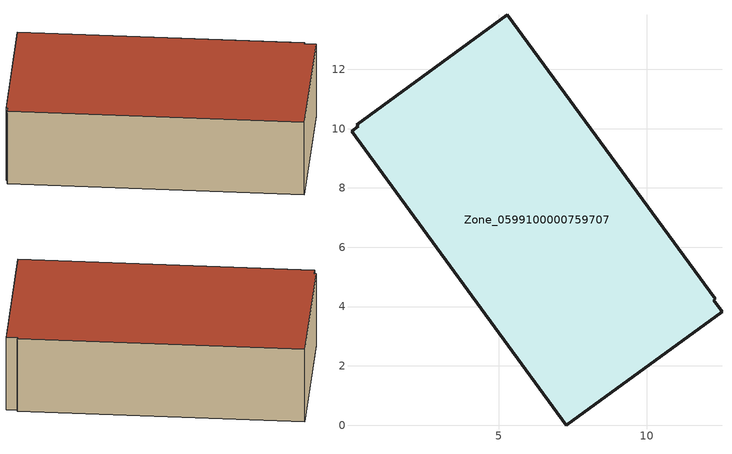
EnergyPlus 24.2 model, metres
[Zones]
Zone_0599100000759707
 floor ground (C_G): 0.26,10.08 0.22,10.13 5.29,13.84 12.31,4.26 12.25,4.21 12.54,3.83 7.29,0 0.04,9.92 z0
 wall outside (C_F): 7.29,0 12.54,3.83 12.25,4.21 12.31,4.26 5.29,13.84 0.22,10.13 0.26,10.08 0.04,9.92 7.29,0 z0:3.44
 roof outside (C_R): 0.26,10.08 0.04,9.92 7.29,0 12.54,3.83 12.25,4.21 12.31,4.26 5.29,13.84 0.22,10.13 z3.44
[BUILDING]
Pand.0599100000759707: North Axis=0; Terrain=City; Loads Convergence Tolerance Value=0.04; Temperature Convergence Tolerance Value=0.4; Solar Distribution=FullExterior; Maximum Number of Warmup Days=25; Minimum Number of Warmup Days=1
[Site:Location]
Rotterdam.The.Hague.AP_ZH_NLD Design_Conditions: Latitude=51.96; Longitude=4.45; Time Zone=1; Elevation=-4.5
[SITE:GROUNDTEMPERATURE:BUILDINGSURFACE]
18, 18, 18, 18, 18, 18, 18, 18, 18, 18, 18, 18
[MATERIAL] Thermal Absorptance=0.9; Solar Absorptance=0.7; Visible Absorptance=0.7
Name | Roughness | Thickness | Conductivity | Density | Specific Heat
G.D.1965 | MediumSmooth | 0.15 | 1 | 540 | 1210
F.D.1965 | Rough | 0.3 | 0.857143 | 1920 | 840
R.D.1965 | MediumRough | 0.2 | 0.08 | 1500 | 1000
[CONSTRUCTION]
C_G: G.D.1965
C_F: F.D.1965
C_R: R.D.1965
[ZONE]
Zone_0599100000759707: Type=1; Multiplier=1; Ceiling Height=Autocalculate; Volume=Autocalculate; Floor Area=autocalculate; Part of Total Floor Area=Yes
[ZONEINFILTRATION:DESIGNFLOWRATE]
Infil_Zone_0599100000759707: Zone or ZoneList or Space or SpaceList=Zone_0599100000759707; Schedule=AlwaysOn; Design Flow Rate Calculation Method=Flow/Area; Flow Rate per Floor Area=0.0042; Constant Term Coefficient=1; Temperature Term Coefficient=0; Velocity Term Coefficient=0; Velocity Squared Term Coefficient=0
[HVACTEMPLATE:ZONE:IDEALLOADSAIRSYSTEM]
Zone_0599100000759707: Maximum Heating Supply Air Temperature=50; Minimum Cooling Supply Air Temperature=13; Maximum Heating Supply Air Humidity Ratio=0.0156; Minimum Cooling Supply Air Humidity Ratio=0.0077; Heating Limit=NoLimit; Cooling Limit=NoLimit; Dehumidification Control Type=ConstantSensibleHeatRatio; Cooling Sensible Heat Ratio=0.7; Dehumidification Setpoint=60; Humidification Control Type=None; Humidification Setpoint=30; Outdoor Air Method=None; Outdoor Air Flow Rate per Person=0.00944; Outdoor Air Flow Rate per Zone Floor Area=0; Outdoor Air Flow Rate per Zone=0; Demand Controlled Ventilation Type=None; Outdoor Air Economizer Type=NoEconomizer; Heat Recovery Type=None; Sensible Heat Recovery Effectiveness=0.7; Latent Heat Recovery Effectiveness=0.65
[ZONECONTROL:THERMOSTAT]
ThermostatControl_Zone_0599100000759707: Zone or ZoneList=Zone_0599100000759707; Control Type Schedule=DualSetpointControlType; Control 1=Thermostat_Zone_0599100000759707; Temperature Difference Between Cutout And Setpoint=0
[THERMOSTATSETPOINT:DUALSETPOINT]
Thermostat_Zone_0599100000759707: Heating Setpoint Temperature Schedule=HeatingSetpoint_Zone_0599100000759707; Cooling Setpoint Temperature Schedule=CoolingSetpoint_Zone_0599100000759707
[SCHEDULE:COMPACT]
HeatingSetpoint_Zone_0599100000759707: Through: 12/31, For: AllDays, Until: 24:00, 21
CoolingSetpoint_Zone_0599100000759707: Through: 12/31, For: AllDays, Until: 24:00, 24
DualSetpointControlType: Through: 12/31, For: AllDays, Until: 24:00, 4
AlwaysOn: Through: 12/31, For: AllDays, Until: 24:00, 1
